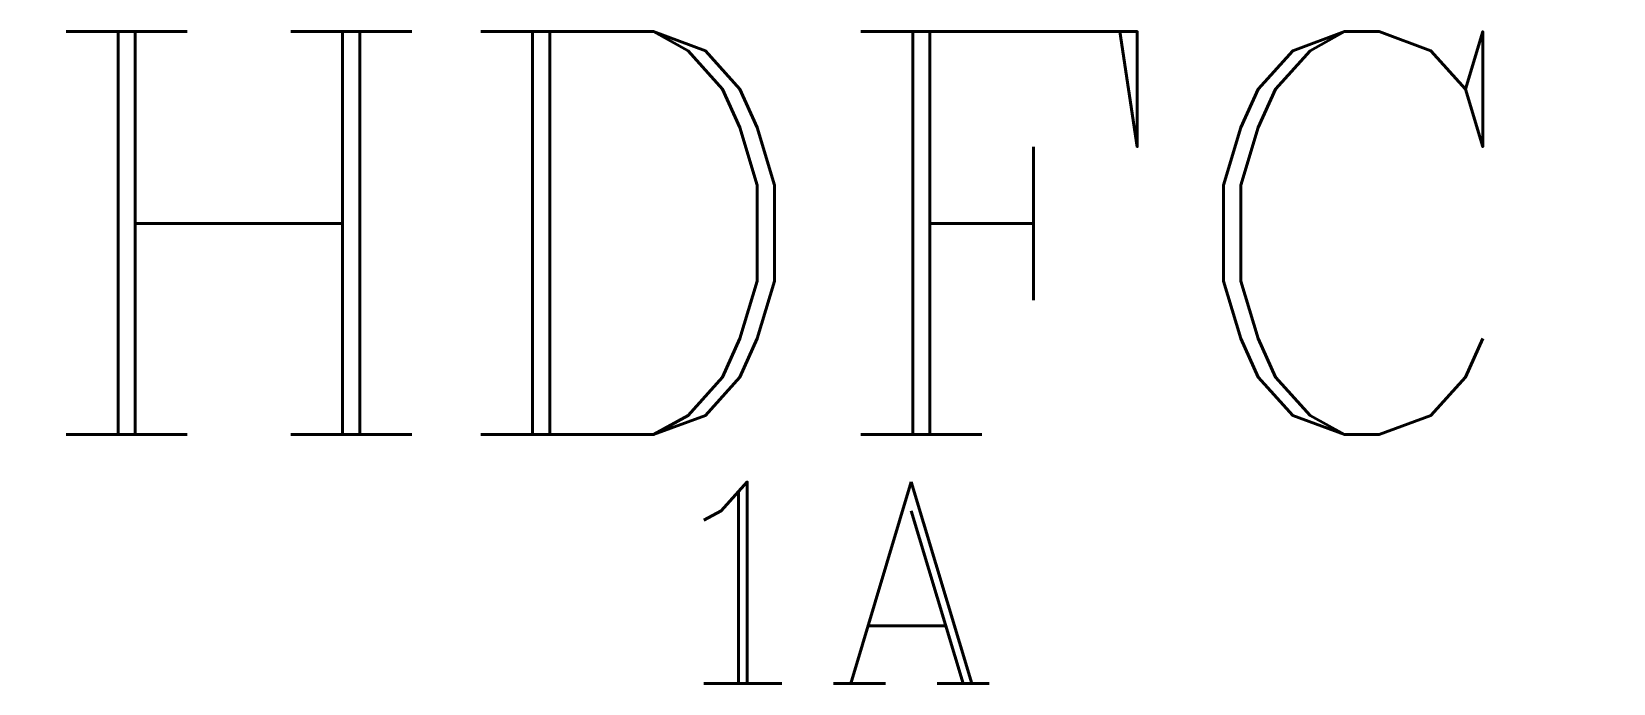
# Model space of a CAD drawing. Header units: inches. Extents: x -39.7 to 40.3, y -10 to 23.
import ezdxf

# ---------------------------------------------------------------- set-up
doc = ezdxf.new("R2010")
doc.units = ezdxf.units.IN
doc.header["$LTSCALE"] = 48
doc.header["$MEASUREMENT"] = 0
doc.styles.add('FSL12-1', font='complex.shx')

msp = doc.modelspace()

# ---------------------------------------------------------------- wipeouts: each hides what was drawn before it
msp.add_wipeout([(-39.711, 22.984), (40.338, 22.984), (40.338, -10.013), (-39.711, -10.013)])

# ---------------------------------------------------------------- next in the draw order: texts
at = {"linetype": 'Continuous', "attachment_point": 1, "style": 'FSL12-1'}
for s, insert, char_height, width in [('HDFC', (-39.711, 22.984), 20.4, 142.8), ('HDFC', (-39.711, 22.984), 20.4, 142.8), ('1A', (-8.307, 0.187), 10.2, 90.84375), ('1A', (-8.307, 0.187), 10.2, 90.84375)]:
    msp.add_mtext(s, dxfattribs=dict(at, insert=insert, char_height=char_height, width=width))

doc.saveas('drawing.dxf')
